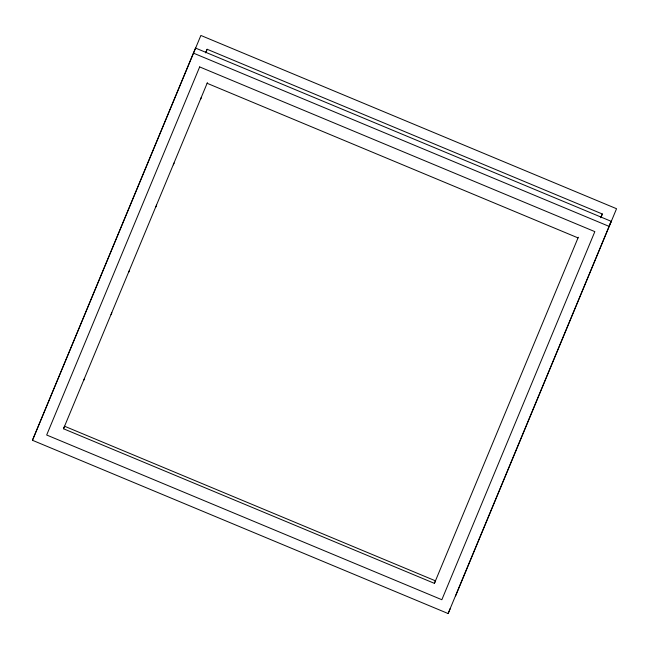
<?xml version="1.0" encoding="UTF-8"?>
<svg xmlns="http://www.w3.org/2000/svg" width="649" height="649" viewBox="0 0 649 649"><rect width="100%" height="100%" fill="white"/><g stroke="black" fill="none" stroke-linecap="round" stroke-linejoin="round"><path stroke-width="0.97" d="M32.45 440.282L195.519 48.058L611.196 221.325L448.126 613.548L32.45 440.282L200.874 35.452L616.55 208.718L455.614 595.896M205.993 52.074L207.153 49.275L602.329 213.992L600.779 217.731M63.505 428.762L64.575 426.239L435.479 580.847L434.408 583.362L63.505 428.762L207.396 82.634M83.835 380.217L84.613 378.343M111.076 314.684L111.855 312.81M128.591 272.548L129.37 270.674M155.833 207.007L156.604 205.141M173.34 164.878L174.119 163.004M200.582 99.338L201.36 97.472M434.408 583.362L578.3 237.234M205.628 52.877L207.153 49.275M600.804 217.593L602.329 213.992M611.196 221.325L609.062 226.363L193.386 53.104M448.126 613.548L450.268 608.502M207.104 83.283L578.008 237.883M199.665 66.92L46.671 435.008L441.847 599.725L594.841 231.636L199.665 66.92"/></g></svg>
